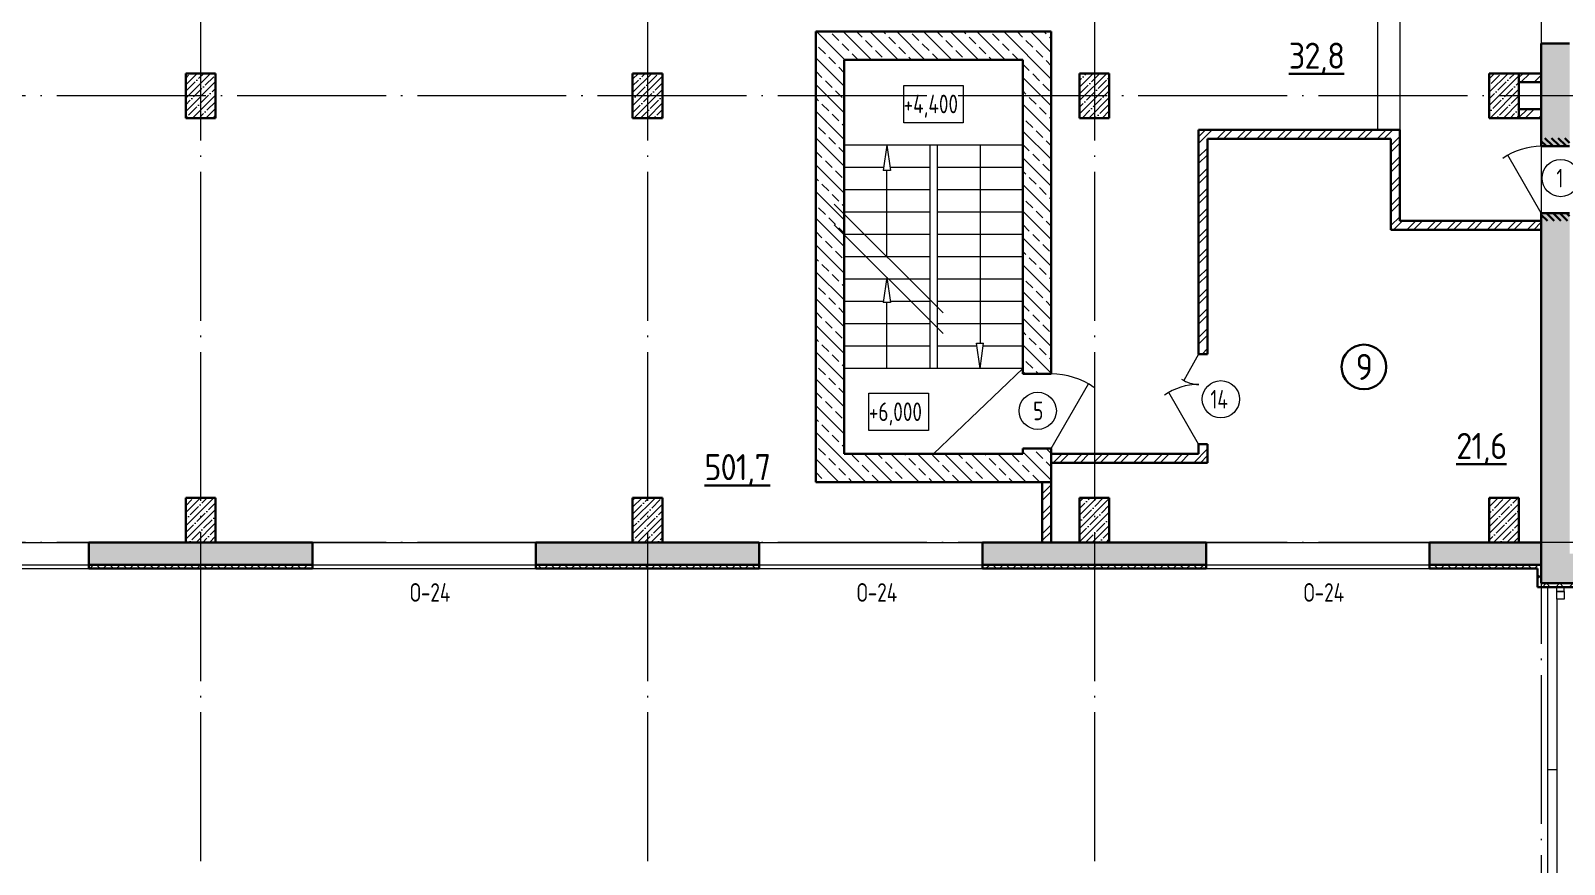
# Model space of a CAD drawing. Extents: x -965262 to 1142518, y -357520 to 71675.
# Drawn here: x -561589 to -540997, y -227677 to -216479 of the extents above; entities that cross this region are included whole.
import ezdxf

# ---------------------------------------------------------------- set-up
doc = ezdxf.new("R2010")
doc.units = 0
doc.header["$LTSCALE"] = 10
doc.linetypes.add('DOTE', pattern=[2.42, 2, -0.2, 0.02, -0.2])
doc.layers.get('0').update_dxf_attribs({"linetype": 'CONTINUOUS', "lineweight": 30})
doc.layers.add('DOTE', color=7, linetype='DOTE', lineweight=9)
doc.styles.add('GOST 2.304', font='isocpeur.ttf', dxfattribs={"width": 0.75, "height": 250})
doc.styles.add('GOST-2.304_Type-B', font='isocpeur.ttf', dxfattribs={"width": 0.9})
doc.styles.get("Standard").update_dxf_attribs({"font": 'isocpeur.ttf', "height": 300})
pattern_1 = [(45, (-631849.92, -214472.12), (-89.80256, 89.80256), []), (45, (-631760.11, -214472.12), (-89.80256, 89.80256), [158.75, -31.75, 0, -31.75])]
pattern_2 = [(135, (-631849.92, -214472.12), (-89.80256, -89.80256), []), (225, (-631849.92, -214472.12), (89.80256, -89.80256), [])]
pattern_3 = [(135, (-1378181, -304977.83), (-44.9012806, -44.9012806), [])]

msp = doc.modelspace()

# ---------------------------------------------------------------- hatches: boundary and pattern name
at = {"lineweight": 15}
h = msp.add_hatch(dxfattribs=at)
h.set_pattern_fill('ANSI35', color=256, scale=40, style=0)
h.set_pattern_definition([(45, (-963507.88, -163353.68), (-179.60512, 179.60512), []), (45, (-963328.27, -163353.68), (-179.60512, 179.60512), [317.5, -63.5, 0, -63.5])])
h.paths.add_polyline_path([(-540227.1, -198802.1), (-540492.1, -198802.1), (-540492.1, -199202.1), (-540227.1, -199202.1)], flags=17)
h.paths.add_polyline_path([(-539327.1, -198802.1), (-539592.1, -198802.1), (-539592.1, -199202.1), (-539327.1, -199202.1)])
h.paths.add_polyline_path([(-537177.4, -223502.1), (-538377.4, -223502.1), (-538377.4, -223902.1), (-537177.4, -223902.1)])
h.paths.add_polyline_path([(-534177.4, -223502.1), (-534777.4, -223502.1), (-534777.4, -223902.1), (-534177.4, -223902.1)])
h.paths.add_polyline_path([(-540177.4, -223502.1), (-540777.4, -223502.1), (-540777.4, -223902.1), (-540177.4, -223902.1)])
h.paths.add_polyline_path([(-540777.4, -223502.1), (-540927.4, -223502.1), (-540927.4, -223352.1), (-541307.4, -223352.1), (-541307.4, -223902.1), (-540777.4, -223902.1)])
h.paths.add_polyline_path([(-540927.4, -205352.1), (-541307.4, -205352.1), (-541307.4, -211352.1), (-540927.4, -211352.1)])
h.paths.add_polyline_path([(-528227.4, -223352.1), (-528627.4, -223352.1), (-528627.4, -223502.1), (-528777.4, -223502.1), (-528777.4, -223902.1), (-528227.4, -223902.1)])
h.paths.add_polyline_path([(-528227.4, -222752.3), (-528627.4, -222752.3), (-528627.4, -223352.1), (-528227.4, -223352.1)])
h.paths.add_polyline_path([(-528227.4, -219752.3), (-528627.4, -219752.3), (-528627.4, -220952.3), (-528227.4, -220952.3)])
h.paths.add_polyline_path([(-528227.4, -217352.1), (-528627.4, -217352.1), (-528627.4, -217952.3), (-528227.4, -217952.3)])
h.paths.add_polyline_path([(-528227.4, -216752.3), (-528627.4, -216752.3), (-528627.4, -217352.1), (-528227.4, -217352.1)])
h.paths.add_polyline_path([(-528227.4, -213752.3), (-528627.4, -213752.3), (-528627.4, -214952.3), (-528227.4, -214952.3)])
h.paths.add_polyline_path([(-528227.4, -211352.1), (-528627.4, -211352.1), (-528627.4, -211952.3), (-528227.4, -211952.3)])
h.paths.add_polyline_path([(-528227.4, -210752.3), (-528627.4, -210752.3), (-528627.4, -211352.1), (-528227.4, -211352.1)])
h.paths.add_polyline_path([(-528227.4, -207752.3), (-528627.4, -207752.3), (-528627.4, -208952.3), (-528227.4, -208952.3)])
h.paths.add_polyline_path([(-528227.4, -205352.1), (-528627.4, -205352.1), (-528627.4, -205952.3), (-528227.4, -205952.3)])
h.paths.add_polyline_path([(-528227.4, -204752.3), (-528627.4, -204752.3), (-528627.4, -205352.1), (-528227.4, -205352.1)])
h.paths.add_polyline_path([(-528227.4, -201752.3), (-528627.4, -201752.3), (-528627.4, -202952.3), (-528227.4, -202952.3)])
h.paths.add_polyline_path([(-528227.4, -199352.1), (-528627.4, -199352.1), (-528627.4, -199952.3), (-528227.4, -199952.3)])
h.paths.add_polyline_path([(-528227.4, -198802.1), (-528777.4, -198802.1), (-528777.4, -199202.1), (-528627.4, -199202.1), (-528627.4, -199352.1), (-528227.4, -199352.1)])
h.paths.add_polyline_path([(-528777.4, -198802.1), (-529378.2, -198802.1), (-529378.2, -199202.1), (-528777.4, -199202.1)])
h.paths.add_polyline_path([(-531178.2, -198802.1), (-532378.2, -198802.1), (-532378.2, -199202.1), (-531178.2, -199202.1)])
h.paths.add_polyline_path([(-534178.2, -198802.1), (-534777.4, -198802.1), (-534777.4, -199202.1), (-534178.2, -199202.1)])
h.paths.add_polyline_path([(-534777.4, -198802.1), (-539327.1, -198802.1), (-539327.1, -199202.1), (-534777.4, -199202.1)])
h.paths.add_polyline_path([(-540227.1, -198802.1), (-540777.4, -198802.1), (-540777.4, -199202.1), (-540227.1, -199202.1)])
h.paths.add_polyline_path([(-540777.4, -198802.1), (-541307.4, -198802.1), (-541307.4, -199352.1), (-540927.4, -199352.1), (-540927.4, -199202.1), (-540777.4, -199202.1)])
h.paths.add_polyline_path([(-540927.4, -199352.1), (-541307.4, -199352.1), (-541307.4, -205352.1), (-540927.4, -205352.1)])
h.paths.add_polyline_path([(-534777.4, -223502.1), (-535377.4, -223502.1), (-535377.4, -223902.1), (-534777.4, -223902.1)])
h.paths.add_polyline_path([(-531177.4, -223902.1), (-531177.4, -223502.1), (-532377.4, -223502.1), (-532377.4, -223902.1)])
h.paths.add_polyline_path([(-529377.4, -223502.1), (-529377.4, -223902.1), (-528777.4, -223902.1), (-528777.4, -223502.1)])
h.paths.add_polyline_path([(-541307.4, -215752), (-540927.4, -215751.9), (-540927.4, -211352.1), (-541307.4, -211352.1)])
h.paths.add_polyline_path([(-540927.4, -216651.9), (-541307.4, -216652.1), (-541307.4, -217352.1), (-540927.4, -217352.1)])
h.paths.add_polyline_path([(-540927.4, -218931.7), (-541307.4, -218931.7), (-541307.4, -223352.1), (-540927.4, -223352.1)])
h.paths.add_polyline_path([(-541307.4, -218031.7), (-540927.4, -218031.7), (-540927.4, -217352.1), (-541307.4, -217352.1)])
h.paths.add_polyline_path([(-537177.4, -199202.1), (-535377.4, -199202.1), (-535377.4, -198802.1), (-537177.4, -198802.1)])
h = msp.add_hatch(dxfattribs=at)
h.set_pattern_fill('ANSI35', color=256, scale=40)
h.set_pattern_definition([(45, (-544702.22, -199182.91), (-179.6051, 179.6051), []), (45, (-544522.6, -199182.91), (-179.6051, 179.6051), [317.5, -63.5, 0, -63.5])])
h.paths.add_polyline_path([(-543358.3, -199052.1), (-545807.2, -199052.1), (-545807.2, -199352.1), (-543358.3, -199352.1)])
h.paths.add_polyline_path([(-569807.2, -199052.1), (-572807.2, -199052.1), (-572807.2, -199352.1), (-569807.2, -199352.1)])
h.paths.add_polyline_path([(-563807.2, -199052.1), (-566807.2, -199052.1), (-566807.2, -199352.1), (-563807.2, -199352.1)])
h.paths.add_polyline_path([(-557807.2, -199052.1), (-560807.2, -199052.1), (-560807.2, -199352.1), (-557807.2, -199352.1)])
h.paths.add_polyline_path([(-551807.2, -199052.1), (-554807.2, -199052.1), (-554807.2, -199352.1), (-551807.2, -199352.1)])
h.paths.add_polyline_path([(-543358.3, -199052.1), (-548807.2, -199052.1), (-548807.2, -199352.1), (-543358.3, -199352.1)])
h.paths.add_polyline_path([(-541307.4, -199052.1), (-542158.3, -199052.1), (-542158.3, -199352.1), (-541307.4, -199352.1)])
h.paths.add_polyline_path([(-541307.4, -223452.1), (-541307.4, -223352.1), (-541607.4, -223352.1), (-541607.4, -223352.1), (-542007.4, -223352.1), (-542807.4, -223352.1), (-542807.4, -223652.1), (-541307.4, -223652.1)])
h.paths.add_polyline_path([(-545807.4, -223352.1), (-545807.4, -223702.1), (-548807.4, -223702.1), (-548807.4, -223352.1)])
h.paths.add_polyline_path([(-551807.4, -223352.1), (-553107.4, -223352.1), (-553107.4, -223352.1), (-553507.4, -223352.1), (-554807.4, -223352.1), (-554807.4, -223652.1), (-551807.4, -223652.1)])
h.paths.add_polyline_path([(-557807.4, -223352.1), (-559107.4, -223352.1), (-559107.4, -223352.1), (-559507.4, -223352.1), (-560807.4, -223352.1), (-560807.4, -223652.1), (-557807.4, -223652.1)])
h.paths.add_polyline_path([(-563807.4, -223352.1), (-565107.4, -223352.1), (-565107.4, -223352.1), (-565507.4, -223352.1), (-566807.4, -223352.1), (-566807.4, -223652.1), (-563807.4, -223652.1)])
h.paths.add_polyline_path([(-569807.4, -223352.1), (-571107.4, -223352.1), (-571107.4, -223352.1), (-571507.4, -223352.1), (-572807.4, -223352.1), (-572807.4, -223652.1), (-569807.4, -223652.1)])
h.paths.add_polyline_path([(-575807.4, -223352.1), (-576607.4, -223352.1), (-576607.4, -223352.1), (-577007.4, -223352.1), (-577307.4, -223536), (-577307.4, -223652.1), (-575807.4, -223652.1)])
h.paths.add_polyline_path([(-577007.4, -213002.1), (-577307.4, -213002.1), (-577307.4, -213927.1), (-577007.4, -213927.1), (-577007.4, -213927.1)])
h.paths.add_polyline_path([(-577007.4, -210152.1), (-577307.4, -210152.1), (-577307.4, -211802.1), (-577007.4, -211802.1)])
h.paths.add_polyline_path([(-577007.4, -208952.1), (-577357.4, -208952.1), (-577357.4, -207302.1), (-577007.4, -207302.1)])
h.paths.add_polyline_path([(-577007.4, -204452.1), (-577307.4, -204452.1), (-577307.4, -206102.1), (-577007.4, -206102.1)])
h.paths.add_polyline_path([(-577007.4, -201602.1), (-577307.4, -201602.1), (-577307.4, -203252.1), (-577007.4, -203252.1)])
h.paths.add_polyline_path([(-577307.4, -208952.1), (-577357.4, -208952.1), (-577357.4, -207302.1), (-577307.4, -207302.1)])
h.paths.add_polyline_path([(-577007.4, -223352.1), (-577307.4, -223536), (-577307.4, -221851.9), (-577007.4, -221851.9)])
h.paths.add_polyline_path([(-577307.4, -218851.9), (-577307.4, -216927.1), (-577007.4, -216927.1), (-577007.4, -218851.9)])
h.paths.add_polyline_path([(-577307.4, -200402.1), (-577307.4, -199052.1), (-575807.2, -199052.1), (-575807.2, -199352.1), (-577007.4, -199353), (-577007.4, -200402.1)])
h.paths.add_polyline_path([(-548807.4, -223652.1), (-545807.4, -223652.1), (-545807.4, -223702.1), (-548807.4, -223702.1)])
h = msp.add_hatch(dxfattribs=at)
h.set_pattern_fill('ANSI32', color=1, scale=20)
h.set_pattern_definition([(45, (169335.63, -217131.9), (-134.70384, 134.70384), []), (45, (169425.43, -217131.9), (-134.70384, 134.70384), [])])
h.paths.add_polyline_path([(-571107.4, -213142.1), (-572507.9, -213142.1), (-572507.9, -213012.1), (-572627.9, -213012.1), (-572627.9, -213142.1), (-577007.4, -213142.1), (-577007.4, -213262.1), (-571357.4, -213262.1), (-571357.4, -213522.1), (-571107.4, -213522.1)], flags=17)
h.paths.add_polyline_path([(-571107.4, -213142.1), (-572507.4, -213142.1), (-572507.4, -213012.1), (-572627.4, -213012.1), (-572627.4, -213142.1), (-577007.4, -213142.1), (-577007.4, -213262.1), (-571357.4, -213262.1), (-571357.4, -213522.1), (-571107.4, -213522.1)], flags=16)
h.paths.add_polyline_path([(-550117.4, -209752.1), (-550247.4, -209752.1), (-550247.4, -209882.1), (-550117.4, -209882.1)], flags=17)
h.paths.add_polyline_path([(-550117.4, -209752.1), (-550247.4, -209752.1), (-550247.4, -209882.1), (-550117.4, -209882.1)], flags=16)
h.paths.add_polyline_path([(-545787.4, -220832.1), (-545907.4, -220832.1), (-545907.4, -221122.1), (-545787.4, -221122.1)], flags=17)
h.paths.add_polyline_path([(-576607.4, -205172.1), (-576607.4, -205052.1), (-574057.9, -205052.2), (-574057.9, -205172.1), (-574187.9, -205172.1), (-574187.9, -206222), (-574307.9, -206222), (-574307.8, -205172.1), (-576607.4, -205172.1)])
h.paths.add_polyline_path([(-572627.9, -205302.2), (-572627.9, -205172.1), (-573147.9, -205172.1), (-573147.9, -205052.1), (-572627.9, -205052.1), (-572627.9, -201252.1), (-572507.9, -201254.7), (-572507.9, -201382.1), (-572377.9, -201382.1), (-572377.9, -201502.1), (-572507.9, -201502.1), (-572507.9, -205302.2), (-572627.9, -205302.2)])
h.paths.add_polyline_path([(-572627.9, -206222), (-572627.9, -205842.2), (-572507.9, -205842.2), (-572507.9, -206222)])
h.paths.add_polyline_path([(-572627.9, -207511.9), (-572627.9, -207132), (-572507.9, -207132), (-572507.9, -207511.9), (-572627.9, -207511.9)])
h.paths.add_polyline_path([(-577007.4, -208302.1), (-577007.4, -208182.2), (-574307.9, -208182.2), (-574307.9, -207132), (-574187.9, -207132), (-574187.9, -208182), (-574057.9, -208182.1), (-574057.9, -208302.1), (-577007.4, -208302.1)])
h.paths.add_polyline_path([(-572627.8, -208432.1), (-572627.9, -208302.1), (-573147.6, -208302.1), (-573147.6, -208182.1), (-572627.9, -208182.1), (-572627.9, -208051.9), (-572507.9, -208051.9), (-572507.9, -208432.1), (-572627.9, -208432.1)])
h.paths.add_polyline_path([(-572757.9, -210912), (-572757.9, -210532), (-572507.9, -210532), (-572507.9, -210912)])
h.paths.add_polyline_path([(-577007.4, -213262.1), (-577007.4, -213142.1), (-572627, -213142.1), (-572627, -213012.1), (-572507.9, -213011.8), (-572506.9, -213142.1), (-571107.4, -213142.1), (-571107.4, -213522.1), (-571357.4, -213522.1), (-571357.4, -213262.1), (-577007.4, -213262.1)])
h.paths.add_polyline_path([(-576607.9, -217252.1), (-576607.4, -217132.1), (-571507.4, -217132.1), (-571507.4, -217252.1), (-576607.4, -217252.1)])
h.paths.add_polyline_path([(-571357.4, -217052.1), (-571357.4, -216532.1), (-571107.4, -216532.1), (-571107.4, -217052.1)])
h.paths.add_polyline_path([(-572627.9, -200052.1), (-572627.9, -199352.1), (-572507.9, -199352.1), (-572507.9, -200052.1)])
h.paths.add_polyline_path([(-571467.9, -201502.1), (-571467.9, -201382.1), (-571052.4, -201382.1), (-571052.4, -201502.1)])
h.paths.add_polyline_path([(-568562.4, -201502.1), (-568562.4, -201382.1), (-568055, -201382.1), (-568052.5, -201502.1)])
h.paths.add_polyline_path([(-565562.4, -201502.1), (-565562.4, -201382.1), (-565052.5, -201382.1), (-565052.5, -201502.1)])
h.paths.add_polyline_path([(-562562.4, -201502.1), (-562562.4, -201382.1), (-562052.5, -201382.1), (-562052.5, -201502.1)])
h.paths.add_polyline_path([(-559562.4, -201502.1), (-559562.4, -201382.1), (-559052.5, -201382.1), (-559052.5, -201502.1)])
h.paths.add_polyline_path([(-556562.4, -201502.1), (-556562.4, -201382.1), (-556052.5, -201382.1), (-556052.5, -201502.1)])
h.paths.add_polyline_path([(-553562.4, -201502.1), (-553562.4, -201382.1), (-553052.5, -201382.1), (-553052.5, -201502.1)])
h.paths.add_polyline_path([(-550497.4, -201502.1), (-550497.4, -201382.1), (-550117.4, -201382.1), (-550117.4, -201502.1), (-550247.4, -201502.1), (-550247.4, -201762.1), (-550367.4, -201762.1), (-550367.4, -201502.1)])
h.paths.add_polyline_path([(-547562.4, -201502.1), (-547562.4, -201382.1), (-547052.5, -201382.1), (-547052.5, -201502.1)])
h.paths.add_polyline_path([(-544497.4, -201502.1), (-544497.4, -201382.1), (-541307.4, -201382.1), (-541307.4, -201502.1)])
h.paths.add_polyline_path([(-550367.4, -204257.1), (-550367.4, -203877.1), (-550117.4, -203877.1), (-550117.4, -204257.1)])
h.paths.add_polyline_path([(-550367.4, -206752.1), (-550367.4, -206372.1), (-550117.4, -206372.1), (-550117.4, -206752.1)])
h.paths.add_polyline_path([(-550367.4, -210132.1), (-550367.4, -209752.1), (-550117.4, -209752.1), (-550117.4, -210002.1), (-550247.4, -210002.1), (-550247.4, -210132.1)])
h.paths.add_polyline_path([(-549067.4, -210002.1), (-549067.4, -209882.1), (-548687.4, -209882.1), (-548687.4, -210002.1)])
h.paths.add_polyline_path([(-547637.4, -210002.1), (-547637.4, -209882.1), (-547387.4, -209882.1), (-547387.4, -211052.1), (-547507.4, -211052.1), (-547507.4, -210002.1)])
h.paths.add_polyline_path([(-547107.4, -211652.1), (-547107.4, -211532.1), (-542007.4, -211532.1), (-542007.4, -211652.1)])
h.paths.add_polyline_path([(-541607.4, -211652.1), (-541607.4, -211532.1), (-541307.4, -211532.1), (-541307.4, -211652.1)])
h.paths.add_polyline_path([(-547637.4, -214992.1), (-547637.4, -214872.1), (-547507.4, -214872.1), (-547507.4, -213717.1), (-547387.4, -213717.1), (-547387.4, -214872.1), (-541307.4, -214872.1), (-541307.4, -214992.1)])
h.paths.add_polyline_path([(-547507.4, -212807.1), (-547507.4, -211652.1), (-547387.4, -211652.1), (-547387.4, -212807.1)])
h.paths.add_polyline_path([(-550367.4, -212627.1), (-550367.4, -212247.1), (-550117.4, -212247.1), (-550117.4, -212627.1)])
h.paths.add_polyline_path([(-550367.4, -214992.1), (-550367.4, -214742.1), (-550247.4, -214742.1), (-550247.4, -214872.1), (-548547.4, -214872.1), (-548547.4, -214992.1)])
h.paths.add_polyline_path([(-541607.4, -217172.1), (-541607.4, -217052.1), (-541307.4, -217052.1), (-541307.4, -217172.1), (-541607.4, -217172.1)])
h.paths.add_polyline_path([(-541607.4, -217652.1), (-541607.4, -217532.1), (-541307.4, -217532.1), (-541307.4, -217652.1), (-541607.4, -217652.1)])
h.paths.add_polyline_path([(-545907.4, -221122.1), (-545907.4, -217812.1), (-543207.4, -217812.1), (-543207.4, -219032.1), (-541307.4, -219032.1), (-541307.4, -219152.1), (-543327.4, -219152.1), (-543327.4, -217932.1), (-545787.4, -217932.1), (-545787.4, -221122.1)])
h.paths.add_polyline_path([(-547887.8, -222282.1), (-547887.9, -222162.1), (-545907.4, -222162.1), (-545907.4, -222032.1), (-545787.4, -222032.1), (-545787.4, -222282.1), (-547887.9, -222282.1)])
h.paths.add_polyline_path([(-548007.8, -223352.1), (-548007.8, -222542.1), (-547887.8, -222542.1), (-547887.8, -223352.1)])
h.paths.add_polyline_path([(-572627, -213142.1), (-572627.4, -213142.1), (-572627.4, -213012.1), (-572627, -213012.1)], flags=16)
h.paths.add_polyline_path([(-572506.9, -213142.1), (-572507.4, -213142.1), (-572507.4, -213012.1), (-572506.9, -213012.1)], flags=16)
h.paths.add_polyline_path([(-545787.4, -220832.1), (-545907.4, -220832.1), (-545907.4, -220822.1), (-545787.4, -220822.1)], flags=17)
h = msp.add_hatch(dxfattribs=at)
h.set_pattern_fill('ANSI33', color=256, scale=40, angle=90, style=0)
h.set_pattern_definition([(135, (-1378181, -304977.83), (-179.60512, -179.60512), []), (135, (-1378181, -304798.22), (-179.60512, -179.60512), [127, -63.5])])
h.paths.add_polyline_path([(-547887.8, -217352.1), (-548267.8, -217352.1), (-548267.8, -221089.6), (-547887.8, -221089.6)])
h.paths.add_polyline_path([(-547887.8, -216492.1), (-548267.8, -216492.1), (-551047.8, -216492.1), (-551047.8, -217352.1), (-550667.8, -217352.1), (-550667.8, -216872.1), (-548267.8, -216872.1), (-548267.8, -217352.1), (-547887.8, -217352.1)])
h.paths.add_polyline_path([(-550667.8, -217352.1), (-551047.8, -217352.1), (-551047.8, -222542.1), (-550972.4, -222542.1), (-547892.4, -222542.1), (-547887.8, -222537.6), (-547887.8, -222105.5), (-547903.7, -222089.6), (-548267.8, -222089.6), (-548267.8, -222162.1), (-550667.8, -222162.1)])
h = msp.add_hatch(dxfattribs=at)
h.set_pattern_fill('ANSI35', color=256, scale=20, style=0)
h.set_pattern_definition(pattern_1)
h.paths.add_polyline_path([(-559107.4, -217052.1), (-559507.4, -217052.1), (-559507.4, -217652.1), (-559107.4, -217652.1)])
h = msp.add_hatch(dxfattribs=at)
h.set_pattern_fill('ANSI35', color=256, scale=20, style=0)
h.set_pattern_definition(pattern_1)
h.paths.add_polyline_path([(-553107.4, -217052.1), (-553507.4, -217052.1), (-553507.4, -217652.1), (-553107.4, -217652.1)])
h = msp.add_hatch(dxfattribs=at)
h.set_pattern_fill('ANSI35', color=256, scale=20, style=0)
h.set_pattern_definition(pattern_1)
h.paths.add_polyline_path([(-547107.4, -217052.1), (-547507.4, -217052.1), (-547507.4, -217652.1), (-547107.4, -217652.1)])
h = msp.add_hatch(dxfattribs=at)
h.set_pattern_fill('ANSI35', color=256, scale=20, style=0)
h.set_pattern_definition(pattern_1)
h.paths.add_polyline_path([(-541607.4, -217052.1), (-542007.4, -217052.1), (-542007.4, -217652.1), (-541607.4, -217652.1)])
h = msp.add_hatch()
h.set_pattern_fill('ANSI31', color=3, scale=20, angle=90)
h.set_pattern_definition(pattern_3)
h.paths.add_polyline_path([(-541227.1, -217922.1), (-540927.1, -217922.1), (-540927.1, -218022.1), (-541227.1, -218022.1)])
h.paths.add_polyline_path([(-541307.1, -217922.1), (-541227.1, -217922.1), (-541227.1, -218022.1), (-541307.1, -218022.1)])
h = msp.add_hatch()
h.set_pattern_fill('ANSI31', color=3, scale=20, angle=90)
h.set_pattern_definition(pattern_3)
h.paths.add_polyline_path([(-541226.7, -218932.3), (-540926.7, -218932.3), (-540926.7, -219032.3), (-541226.7, -219032.3)])
h.paths.add_polyline_path([(-541306.7, -218932.3), (-541226.7, -218932.3), (-541226.7, -219032.3), (-541306.7, -219032.3)])
h = msp.add_hatch(dxfattribs=at)
h.set_pattern_fill('ANSI35', color=256, scale=20, style=0)
h.set_pattern_definition(pattern_1)
h.paths.add_polyline_path([(-559107.4, -222752.1), (-559507.4, -222752.1), (-559507.4, -223352.1), (-559107.4, -223352.1)])
h = msp.add_hatch(dxfattribs=at)
h.set_pattern_fill('ANSI35', color=256, scale=20, style=0)
h.set_pattern_definition(pattern_1)
h.paths.add_polyline_path([(-553107.4, -222752.1), (-553507.4, -222752.1), (-553507.4, -223352.1), (-553107.4, -223352.1)])
h = msp.add_hatch(dxfattribs=at)
h.set_pattern_fill('ANSI35', color=256, scale=20, style=0)
h.set_pattern_definition(pattern_1)
h.paths.add_polyline_path([(-547107.4, -222752.1), (-547507.4, -222752.1), (-547507.4, -223352.1), (-547107.4, -223352.1)])
h = msp.add_hatch(dxfattribs=at)
h.set_pattern_fill('ANSI35', color=256, scale=20, style=0)
h.set_pattern_definition(pattern_1)
h.paths.add_polyline_path([(-541607.4, -222752.1), (-542007.4, -222752.1), (-542007.4, -223352.1), (-541607.4, -223352.1)])
h = msp.add_hatch(dxfattribs=at)
h.set_pattern_fill('ANSI37', color=256, scale=40, angle=90)
h.set_pattern_definition(pattern_2)
h.paths.add_polyline_path([(-557807.4, -223702.1), (-557807.4, -223652.1), (-560807.4, -223652.1), (-560807.4, -223702.1)])
h = msp.add_hatch(dxfattribs=at)
h.set_pattern_fill('ANSI37', color=256, scale=40, angle=90)
h.set_pattern_definition(pattern_2)
h.paths.add_polyline_path([(-554807.4, -223652.1), (-554807.4, -223702.1), (-551807.4, -223702.1), (-551807.4, -223652.1)])
h = msp.add_hatch(dxfattribs=at)
h.set_pattern_fill('ANSI37', color=256, scale=40, angle=90, style=0)
h.set_pattern_definition([(135, (-546537.72, -223683.54), (-89.8026, -89.8026), []), (225, (-546537.72, -223683.54), (89.8026, -89.8026), [])])
h.paths.add_polyline_path([(-545807.4, -223652.1), (-548807.4, -223652.1), (-548807.4, -223702.1), (-545807.4, -223702.1)], flags=17)
h.paths.add_polyline_path([(-538377.4, -223902.1), (-538377.4, -223952.1), (-537177.4, -223952.1), (-537177.4, -223902.1)])
h.paths.add_polyline_path([(-548807.4, -223652.1), (-545807.4, -223652.1), (-545807.4, -223702.1), (-548807.4, -223702.1)])
h = msp.add_hatch(dxfattribs=at)
h.set_pattern_fill('ANSI37', color=256, scale=40, angle=90)
h.set_pattern_definition(pattern_2)
h.paths.add_polyline_path([(-545807.4, -223652.1), (-548807.4, -223652.1), (-548807.4, -223702.1), (-545807.4, -223702.1)])
h = msp.add_hatch(dxfattribs=at)
h.set_pattern_fill('ANSI37', color=256, scale=40, angle=90)
h.set_pattern_definition(pattern_2)
h.paths.add_polyline_path([(-541307.4, -223652.1), (-542807.4, -223652.1), (-542807.4, -223702.1), (-541357.4, -223702.1), (-541357.4, -223952.1), (-540177.4, -223952.1), (-540177.4, -223902.1), (-541307.4, -223902.1)])

# ---------------------------------------------------------------- linework, layer by layer
for p, q in [((-543507.9, -214992.1, -4711.1), (-543507.9, -217812.6, -4711.1)), ((-543207.9, -214992.1, -4711.1), (-543207.9, -217812.6, -4711.1)), ((-543207.9, -216792.7, -4711.1), (-543207.9, -217190.7, -4711.1)), ((-549867.8, -217214.9, -4711.1), (-549067.8, -217214.9, -4711.1)), ((-549867.8, -217714.9, -4711.1), (-549867.8, -217214.9, -4711.1)), ((-549067.8, -217214.9, -4711.1), (-549067.8, -217714.9, -4711.1)), ((-549067.8, -217714.9, -4711.1), (-549867.8, -217714.9, -4711.1)), ((-548267.8, -218017.1, -4711.1), (-550667.8, -218017.1, -4711.1)), ((-550092.8, -218017.1, -4711.1), (-550141.9, -218356.4, -4711.1)), ((-550092.8, -218017.1, -4711.1), (-550043.8, -218356.4, -4711.1)), ((-549517.8, -218017.1, -4711.1), (-549517.8, -221017.1, -4711.1)), ((-549417.8, -218017.1, -4711.1), (-549417.8, -221017.1, -4711.1)), ((-548842.8, -218017.1, -4711.1), (-548842.8, -220677.8, -4711.1)), ((-541307.4, -218931.7, -4711.1), (-541757.4, -218152.3, -4711.1)), ((-550136.2, -218317.1, -4711.1), (-550667.8, -218317.1, -4711.1)), ((-550043.8, -218356.4, -4711.1), (-550141.9, -218356.4, -4711.1)), ((-550092.9, -219513.9, -4711.1), (-550092.8, -218356.4, -4711.1)), ((-549517.8, -218317.1, -4711.1), (-550049.5, -218317.1, -4711.1)), ((-548267.8, -218317.1, -4711.1), (-549417.8, -218317.1, -4711.1)), ((-549517.8, -218617.1, -4711.1), (-550667.8, -218617.1, -4711.1)), ((-548267.8, -218617.1, -4711.1), (-549417.8, -218617.1, -4711.1)), ((-550799.2, -218807.6, -1451.3), (-549336.5, -220270.2, -1451.3)), ((-550799.2, -219085.8, -1451.3), (-549336.5, -220548.5, -1451.3)), ((-549517.8, -218917.1, -4711.1), (-550667.8, -218917.1, -4711.1)), ((-548267.8, -218917.1, -4711.1), (-549417.8, -218917.1, -4711.1)), ((-549517.8, -219217.1, -4711.1), (-550667.8, -219217.1, -4711.1)), ((-548267.8, -219217.1, -4711.1), (-549417.8, -219217.1, -4711.1)), ((-549517.8, -219517.1, -4711.1), (-550667.8, -219517.1, -4711.1)), ((-548267.8, -219517.1, -4711.1), (-549417.8, -219517.1, -4711.1)), ((-549517.8, -219817.1, -4711.1), (-550667.8, -219817.1, -4711.1)), ((-550092.9, -219792.2, -4711.1), (-550141.9, -220131.5, -4711.1)), ((-550092.9, -219792.2, -4711.1), (-550043.9, -220131.5, -4711.1)), ((-550067.9, -219817.1, -4711.1), (-550089.3, -219817.1, -4711.1)), ((-548267.8, -219817.1, -4711.1), (-549417.8, -219817.1, -4711.1)), ((-550139.8, -220117.1, -4711.1), (-550667.8, -220117.1, -4711.1)), ((-549517.8, -220117.1, -4711.1), (-550045.9, -220117.1, -4711.1)), ((-548267.8, -220117.1, -4711.1), (-549417.8, -220117.1, -4711.1)), ((-550043.9, -220131.5, -4711.1), (-550141.9, -220131.5, -4711.1)), ((-550092.9, -221017.1, -4711.1), (-550092.9, -220131.5, -4711.1)), ((-549517.8, -220417.1, -4711.1), (-550667.8, -220417.1, -4711.1)), ((-548267.8, -220417.1, -4711.1), (-549417.8, -220417.1, -4711.1)), ((-549517.8, -220717.1, -4711.1), (-550667.8, -220717.1, -4711.1)), ((-548886.2, -220717.1, -4711.1), (-549417.8, -220717.1, -4711.1)), ((-548842.8, -221017.1, -4711.1), (-548891.9, -220677.8, -4711.1)), ((-548891.9, -220677.8, -4711.1), (-548793.8, -220677.8, -4711.1)), ((-548842.8, -221017.1, -4711.1), (-548793.8, -220677.8, -4711.1)), ((-548267.8, -220717.1, -4711.1), (-548799.5, -220717.1, -4711.1)), ((-545907.4, -220822.1, -4711.1), (-546106.2, -221177.6, -4711.1)), ((-548267.8, -221017.1, -4711.1), (-550667.8, -221017.1, -4711.1)), ((-548267.8, -221017.1, -4711.1), (-549467.8, -222162.1, -4711.1)), ((-550334.4, -221348.9, -4711.1), (-549534.4, -221348.9, -4711.1)), ((-550334.4, -221848.9, -4711.1), (-550334.4, -221348.9, -4711.1)), ((-549534.4, -221348.9, -4711.1), (-549534.4, -221848.9, -4711.1)), ((-547887.8, -222089.6, -4711.1), (-547387.8, -221223.6, -4711.1)), ((-545907.3, -222032.5, -4711.1), (-546307.4, -221338.2, -4711.1)), ((-549534.4, -221848.9, -4711.1), (-550334.4, -221848.9, -4711.1)), ((-563807.4, -223352.1, -4741.1), (-560807.4, -223352.1, -4741.1)), ((-557807.4, -223352.1, -4741.1), (-554807.4, -223352.1, -4741.1)), ((-551807.4, -223352.1, -4741.1), (-548807.4, -223352.1, -4741.1)), ((-545807.4, -223352.1, -4741.1), (-542807.4, -223352.1, -4741.1)), ((-563807.4, -223652.1, -4741.1), (-560807.4, -223652.1, -4741.1)), ((-563807.4, -223702.1, -4741.1), (-560807.4, -223702.1, -4741.1)), ((-557807.4, -223652.1, -4741.1), (-554807.4, -223652.1, -4741.1)), ((-557807.4, -223702.1, -4741.1), (-554807.4, -223702.1, -4741.1)), ((-551807.4, -223652.1, -4741.1), (-548807.4, -223652.1, -4741.1)), ((-551807.4, -223702.1, -4741.1), (-548807.4, -223702.1, -4741.1)), ((-545807.4, -223652.1, -4741.1), (-542807.4, -223652.1, -4741.1)), ((-545807.4, -223702.1, -4741.1), (-542807.4, -223702.1, -4741.1)), ((-541097.4, -224014.1, 216.9), (-541097.4, -223952.1, 216.9)), ((-541097.4, -224014.1, 216.9), (-541095.1, -224014.1, 216.9)), ((-541097.4, -224114.1, 216.9), (-541097.4, -224014.1, 216.9)), ((-541095.1, -224014.1, 216.9), (-540999.7, -224014.1, 216.9)), ((-541095.1, -224014.1, 216.9), (-541095.1, -224014.2, 216.9)), ((-540999.7, -224014.2, 216.9), (-541095.1, -224014.2, 216.9)), ((-541027, -224014.1, 216.9), (-541027, -224014.2, 216.9)), ((-541017.8, -224014.1, 216.9), (-541017.8, -224014.2, 216.9)), ((-540997.4, -224014.1, 216.9), (-540999.7, -224014.1, 216.9)), ((-540999.7, -224014.1, 216.9), (-540999.7, -224014.2, 216.9)), ((-540997.4, -224014.1, 216.9), (-540997.4, -223952.1, 216.9)), ((-540997.4, -224014.1, 216.9), (-540997.4, -224114.1, 216.9)), ((-540997.4, -224114.1, 216.9), (-541097.4, -224114.1, 216.9)), ((-541097.4, -224114.1, 216.9), (-541097.4, -229857.1, 216.9)), ((-541222.4, -226402.1, -1808.5), (-541097.4, -226402.1, -1808.5))]:
    msp.add_line(p, q, dxfattribs=at)
at = {"ltscale": 2}
for p, q in [((-551047.8, -216492.1, -4711.1), (-551047.8, -222542.1, -4711.1)), ((-551047.8, -216492.1, -4711.1), (-547887.8, -216492.1, -4711.1)), ((-547887.8, -216492.1, -4711.1), (-547887.8, -221089.6, -4711.1)), ((-550667.8, -216872.1, -4711.1), (-550667.8, -222162.1, -4711.1)), ((-550667.8, -216872.1, -4711.1), (-548267.8, -216872.1, -4711.1)), ((-548267.8, -216872.1, -4711.1), (-548267.8, -221089.6, -4711.1)), ((-550667.8, -222162.1, -4711.1), (-548267.8, -222162.1, -4711.1)), ((-548267.8, -222089.6, -4711.1), (-548267.8, -222162.1, -4711.1)), ((-547887.8, -222089.6, -4711.1), (-547887.8, -222542.1, -4711.1)), ((-551047.8, -222542.1, -4711.1), (-547887.8, -222542.1, -4711.1))]:
    msp.add_line(p, q, dxfattribs=at)
for p, q in [((-551047.8, -216492.1, -4711.1), (-549467.8, -216492.1, -4711.1)), ((-551047.8, -216492.1, -4711.1), (-549467.8, -216492.1, -4711.1)), ((-551047.8, -216492.1, -4711.1), (-549467.8, -216492.1, -4711.1)), ((-548267.8, -216492.1, -4711.1), (-547887.8, -216492.1, -4711.1)), ((-548267.8, -216492.1, -4711.1), (-547887.8, -216492.1, -4711.1)), ((-541307.4, -216652.1, -4711.1), (-540927.4, -216651.9, -4711.1)), ((-541307.4, -218031.7, -4711.1), (-540927.4, -218031.7, -4711.1)), ((-541307.4, -218931.7, -4711.1), (-540927.4, -218931.7, -4711.1)), ((-548267.8, -221089.6, -4711.1), (-547887.8, -221089.6, -4711.1)), ((-548267.8, -222089.6, -4711.1), (-547887.8, -222089.6, -4711.1)), ((-560807.4, -223352.1, -4741.1), (-560807.4, -223702.1, -4741.1)), ((-557807.4, -223352.1, -4741.1), (-560807.4, -223352.1, -4741.1)), ((-557807.4, -223702.1, -4741.1), (-557807.4, -223352.1, -4741.1)), ((-554807.4, -223352.1, -4741.1), (-554807.4, -223702.1, -4741.1)), ((-551807.4, -223352.1, -4741.1), (-554807.4, -223352.1, -4741.1)), ((-551807.4, -223702.1, -4741.1), (-551807.4, -223352.1, -4741.1)), ((-548807.4, -223352.1, -4741.1), (-548807.4, -223702.1, -4741.1)), ((-545807.4, -223352.1, -4741.1), (-548807.4, -223352.1, -4741.1)), ((-545807.4, -223702.1, -4741.1), (-545807.4, -223352.1, -4741.1)), ((-542807.4, -223352.1, -4741.1), (-542807.4, -223702.1, -4741.1)), ((-541307.4, -223352.1, -4741.1), (-542807.4, -223352.1, -4741.1)), ((-560807.4, -223652.1, -4741.1), (-557807.4, -223652.1, -4741.1)), ((-560807.4, -223702.1, -4741.1), (-557807.4, -223702.1, -4741.1)), ((-554807.4, -223652.1, -4741.1), (-551807.4, -223652.1, -4741.1)), ((-554807.4, -223702.1, -4741.1), (-551807.4, -223702.1, -4741.1)), ((-548807.4, -223652.1, -4741.1), (-545807.4, -223652.1, -4741.1)), ((-548807.4, -223702.1, -4741.1), (-545807.4, -223702.1, -4741.1)), ((-542807.4, -223652.1, -4741.1), (-541307.4, -223652.1, -4741.1)), ((-542807.4, -223702.1, -4741.1), (-541357.4, -223702.1, -4741.1)), ((-541357.4, -223952.1, -2902.6), (-541357.4, -223702.1, -4741.1)), ((-541357.4, -223952.1, -2902.6), (-540177.4, -223952.1, -2902.6))]:
    msp.add_line(p, q)
at = {"ltscale": 15}
msp.add_line((-548267.8, -216492.1, -4711.1), (-547887.8, -216492.1, -4711.1), dxfattribs=at)
at = {"lineweight": 30}
for p, q in [((-541307.4, -216652.1, -4711.1), (-541307.4, -218031.7, -4711.1)), ((-559507.4, -217052.1, -4711.1), (-559507.4, -217652.1, -4711.1)), ((-559107.4, -217052.1, -4711.1), (-559507.4, -217052.1, -4711.1)), ((-559107.4, -217652.1, -4711.1), (-559107.4, -217052.1, -4711.1)), ((-553507.4, -217052.1, -4711.1), (-553507.4, -217652.1, -4711.1)), ((-553107.4, -217052.1, -4711.1), (-553507.4, -217052.1, -4711.1)), ((-553107.4, -217652.1, -4711.1), (-553107.4, -217052.1, -4711.1)), ((-547507.4, -217052.1, -4711.1), (-547507.4, -217652.1, -4711.1)), ((-547107.4, -217052.1, -4711.1), (-547507.4, -217052.1, -4711.1)), ((-547107.4, -217652.1, -4711.1), (-547107.4, -217052.1, -4711.1)), ((-542007.4, -217052.1, -4711.1), (-542007.4, -217652.1, -4711.1)), ((-541607.4, -217052.1, -4711.1), (-542007.4, -217052.1, -4711.1)), ((-541607.4, -217652.1, -4711.1), (-541607.4, -217052.1, -4711.1)), ((-559507.4, -217652.1, -4711.1), (-559107.4, -217652.1, -4711.1)), ((-553507.4, -217652.1, -4711.1), (-553107.4, -217652.1, -4711.1)), ((-547507.4, -217652.1, -4711.1), (-547107.4, -217652.1, -4711.1)), ((-542007.4, -217652.1, -4711.1), (-541607.4, -217652.1, -4711.1)), ((-541307.4, -218931.7, -4711.1), (-541307.4, -223902.1, -4711.1)), ((-550972.4, -222542.1, -4711.1), (-551047.4, -222542.1, -4711.1)), ((-559507.4, -222752.1, -4711.1), (-559507.4, -223352.1, -4711.1)), ((-559107.4, -222752.1, -4711.1), (-559507.4, -222752.1, -4711.1)), ((-559107.4, -223352.1, -4711.1), (-559107.4, -222752.1, -4711.1)), ((-553507.4, -222752.1, -4711.1), (-553507.4, -223352.1, -4711.1)), ((-553107.4, -222752.1, -4711.1), (-553507.4, -222752.1, -4711.1)), ((-553107.4, -223352.1, -4711.1), (-553107.4, -222752.1, -4711.1)), ((-547507.4, -222752.1, -4711.1), (-547507.4, -223352.1, -4711.1)), ((-547107.4, -222752.1, -4711.1), (-547507.4, -222752.1, -4711.1)), ((-547107.4, -223352.1, -4711.1), (-547107.4, -222752.1, -4711.1)), ((-542007.4, -222752.1, -4711.1), (-542007.4, -223352.1, -4711.1)), ((-541607.4, -222752.1, -4711.1), (-542007.4, -222752.1, -4711.1)), ((-541607.4, -223352.1, -4711.1), (-541607.4, -222752.1, -4711.1)), ((-559507.4, -223352.1, -4711.1), (-559107.4, -223352.1, -4711.1)), ((-553507.4, -223352.1, -4711.1), (-553107.4, -223352.1, -4711.1)), ((-547507.4, -223352.1, -4711.1), (-547107.4, -223352.1, -4711.1)), ((-542007.4, -223352.1, -4711.1), (-541607.4, -223352.1, -4711.1)), ((-541307.4, -223902.1, -4711.1), (-540177.4, -223902.1, -4711.1))]:
    msp.add_line(p, q, dxfattribs=at)
at = {"color": 1}
for p, q in [((-541607.4, -217172.1, -4711.1), (-541607.4, -217052.1, -4711.1)), ((-541607.4, -217052.1, -4711.1), (-541307.4, -217052.1, -4711.1)), ((-541307.4, -217172.1, -4711.1), (-541607.4, -217172.1, -4711.1)), ((-541607.4, -217172.1, -4711.1), (-541607.4, -217172.1, -4711.1)), ((-541307.4, -217052.1, -4711.1), (-541307.4, -217172.1, -4711.1)), ((-541607.4, -217652.1, -4711.1), (-541607.4, -217532.1, -4711.1)), ((-541607.4, -217532.1, -4711.1), (-541307.4, -217532.1, -4711.1)), ((-541607.4, -217652.1, -4711.1), (-541607.4, -217652.1, -4711.1)), ((-541307.4, -217652.1, -4711.1), (-541607.4, -217652.1, -4711.1)), ((-541307.4, -217532.1, -4711.1), (-541307.4, -217652.1, -4711.1)), ((-545907.4, -220822.1, -4711.1), (-545907.4, -217812.1, -4711.1)), ((-545907.4, -217812.1, -4711.1), (-543207.4, -217812.1, -4711.1)), ((-543207.4, -217812.1, -4711.1), (-543207.4, -219032.1, -4711.1)), ((-543327.4, -217932.1, -4711.1), (-545787.4, -217932.1, -4711.1)), ((-545787.4, -217932.1, -4711.1), (-545787.4, -220822.1, -4711.1)), ((-543327.4, -219152.1, -4711.1), (-543327.4, -217932.1, -4711.1)), ((-543207.4, -219032.1, -4711.1), (-541307.4, -219032.1, -4711.1)), ((-541307.4, -219032.1, -4711.1), (-541307.4, -219152.1, -4711.1)), ((-541307.4, -219152.1, -4711.1), (-543327.4, -219152.1, -4711.1)), ((-545787.4, -220822.1, -4711.1), (-545907.4, -220822.1, -4711.1)), ((-545907.4, -220832.1, -4711.1), (-545907.4, -220832.1, -4711.1)), ((-547887.9, -222282.1, -4711.1), (-547887.8, -222162.1, -4711.1)), ((-547887.8, -222162.1, -4711.1), (-545907.4, -222162.1, -4711.1)), ((-545907.4, -222032.1, -4711.1), (-545787.4, -222032.1, -4711.1)), ((-545907.4, -222162.1, -4711.1), (-545907.4, -222032.1, -4711.1)), ((-545787.4, -222032.1, -4711.1), (-545787.4, -222282.1, -4711.1)), ((-547887.8, -222282.1, -4711.1), (-547887.9, -222282.1, -4711.1)), ((-545787.4, -222282.1, -4711.1), (-547887.8, -222282.1, -4711.1)), ((-548007.8, -222542.1, -4711.1), (-547887.8, -222542.1, -4711.1)), ((-548007.8, -223352.1, -4711.1), (-548007.8, -222542.1, -4711.1)), ((-547887.8, -222542.1, -4711.1), (-547887.8, -223352.1, -4711.1)), ((-548007.8, -223352.1, -4711.1), (-548007.8, -223352.1, -4711.1)), ((-547887.8, -223352.1, -4711.1), (-548007.8, -223352.1, -4711.1))]:
    msp.add_line(p, q, dxfattribs=at)
at = {"lineweight": 0, "ltscale": 100}
msp.add_line((-541307.4, -223452.1, -4711.1), (-541307.4, -223902.1, -4711.1), dxfattribs=at)
at = {"color": 86, "lineweight": 15}
msp.add_line((-541222.4, -223952.1, 216.9), (-541222.4, -234912.1, 216.9), dxfattribs=at)
at = {"lineweight": 15}
for centre in [(-541045.5, -218459.1, -3259.8), (-548067.6, -221585.5, -3259.8), (-545609, -221429.8, -3259.8)]:
    msp.add_circle(centre, 250, dxfattribs=at)
msp.add_circle((-543688.5, -220996, -6519.6), 300)
for centre, radius, start, end in [((-541307.4, -218931.7, -4711.1), 900, 90, 125), ((-547887.8, -222089.6, -4711.1), 1000, 55, 90), ((-545907.4, -222032.1, -4711.1), 801.3, 89.95138, 124.95138), ((-545907.1, -220832.1, -4711.1), 398.7, 235.04886, 270.04886)]:
    msp.add_arc(centre, radius, start, end, dxfattribs=at)
at = {"layer": 'DOTE', "ltscale": 100, "extrusion": (0, -1, 0)}
for p, q in [((-559307.4, -162715.3, -6162.4), (-559307.4, -237887.4, -6162.4)), ((-553307.4, -162715.3, -6162.4), (-553307.4, -237887.4, -6162.4)), ((-547307.4, -162715.3, -6162.4), (-547307.4, -237887.4, -6162.4)), ((-541307.4, -186414.1, -6162.4), (-541307.4, -237687.4, -6162.4))]:
    msp.add_line(p, q, dxfattribs=at)
at = {"layer": 'DOTE', "ltscale": 100}
for p, q in [((-527777.4, -217352.1, -6162.4), (-599662.7, -217352.1, -6162.4)), ((-527777.4, -223352.1, -6162.4), (-599662.7, -223352.1, -6162.4))]:
    msp.add_line(p, q, dxfattribs=at)

# ---------------------------------------------------------------- texts
at = {"lineweight": 0, "style": 'GOST 2.304', "width": 0.75}
for s, p in [('+4,400', (-549868.3, -217588.9, -4711.1)), ('+6,000', (-550334.8, -221722.9, -4711.1))]:
    msp.add_text(s, height=250, dxfattribs=at).set_placement(p)
at = {"color": 4, "lineweight": 15, "width": 0.75}
for s, p in [('1', (-541103.7, -218584.8, -3259.8)), ('14', (-545749.9, -221555.5, -3259.8)), ('5', (-548129, -221711.2, -3259.8))]:
    msp.add_text(s, height=250, dxfattribs=at).set_placement(p)
at = {"color": 5, "width": 0.75}
for p in [(-556497, -224150.2, 5574.1), (-550497, -224150.2, 5574.1), (-544497, -224150.2, 5574.1)]:
    msp.add_text('О-24', height=250, dxfattribs=at).set_placement(p)
at = {"char_height": 350, "attachment_point": 5, "style": 'GOST-2.304_Type-B'}
for s, insert, width in [('{\\fISOCPEUR|b0|i0|c0|p34;\\T0.95;\\L32,8}', (-544325.7, -216855.3, -5068.3), 2000), ('{\\fISOCPEUR|b0|i0|c0|p34;\\T0.95;9}', (-543688.5, -220996, -1808.5), 800), ('{\\T0.95;\\L21,6}', (-542112.4, -222097.9, -5068.3), 2000), ('{\\fISOCPEUR|b0|i0|c0|p34;\\T0.95;\\L501,7}', (-552102, -222382.6, -5068.3), 2000)]:
    msp.add_mtext(s, dxfattribs=dict(at, insert=insert, width=width))

doc.saveas('drawing.dxf')
